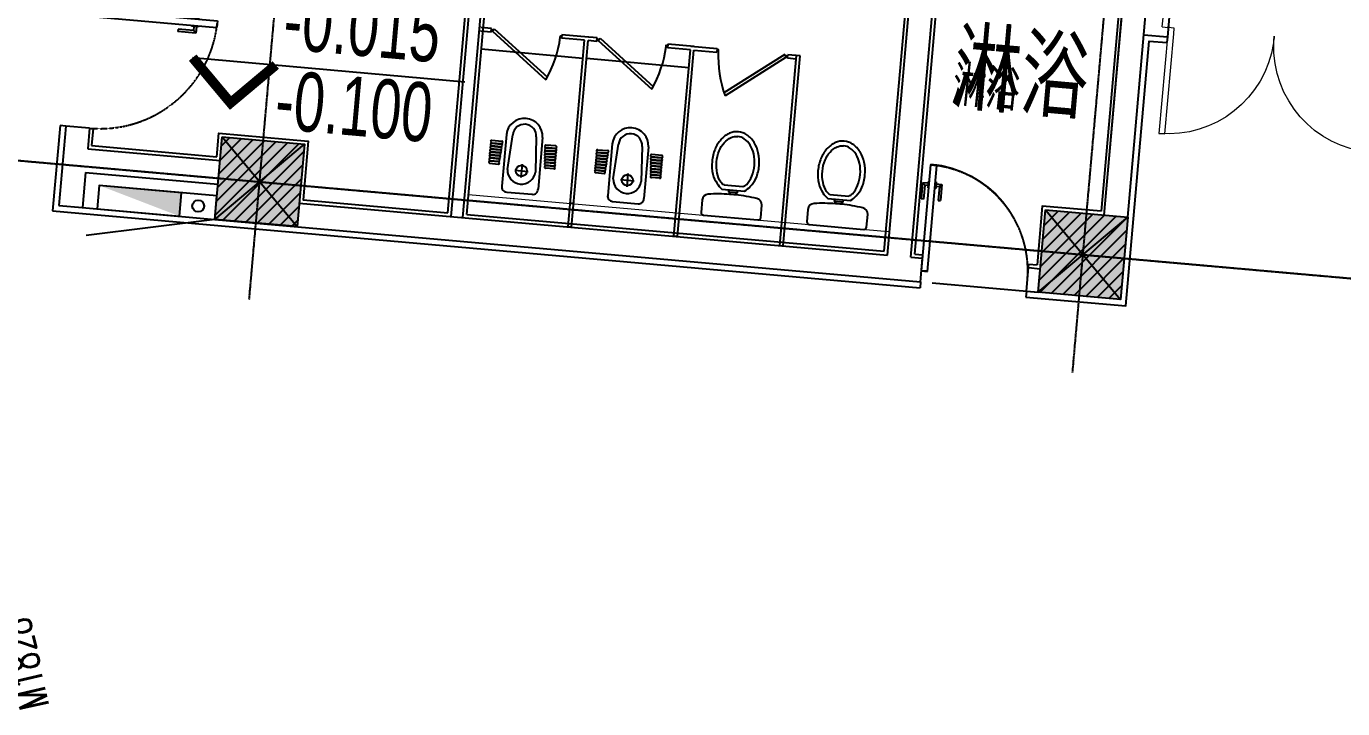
# Model space of a CAD drawing. Header units: millimetres. Extents: x -174040 to 151923, y -227569 to 142020.
# Drawn here: x -108639 to -97491, y 41413 to 47186 of the extents above; entities that cross this region are included whole.
import ezdxf
from ezdxf.enums import TextEntityAlignment as Align

# ---------------------------------------------------------------- set-up
doc = ezdxf.new("R2010")
doc.units = ezdxf.units.MM
doc.header["$LTSCALE"] = 5
for name, pattern in [('DASH', [0.35, 0.25, -0.1]), ('E-RG-1F$0$$0$DOTE', [2.42, 2, -0.2, 0.02, -0.2]), ('E-RG-2F-300xp$0$$2$CENTER', [2, 1.25, -0.25, 0.25, -0.25]), ('XRE2$0$HIDDEN', [0.375, 0.25, -0.125])]:
    doc.linetypes.add(name, pattern=pattern)
for name, color, linetype, lineweight in [('A-DOOR', 32, 'Continuous', 5), ('A-WALL', 7, 'Continuous', 5), ('E1-RI-2F$0$A-WALL', 7, 'Continuous', 5), ('E1-RI-3F$0$A-DOOR', 32, 'Continuous', 5), ('E1-RI-3F$0$A-DOOR-FRAM', 1, 'Continuous', 9), ('E1-RW-1F$0$A-FLOR-CASE', 3, 'Continuous', 5)]:
    doc.layers.add(name, color=color, linetype=linetype, lineweight=lineweight)
for name, color, linetype in [('A—墙体', 7, 'Continuous'), ('A—轴线、尺寸', 1, 'Continuous'), ('A—门窗', 135, 'Continuous'), ('E-COLS-F3$0$0S-COLS-HATCH', 8, 'Continuous'), ('E-COLS-F3$0$0S-COLS-HATCH-I', 8, 'Continuous'), ('E-COLS-F3$0$0S-COLS-LINE', 4, 'Continuous'), ('E-RG-2F-300xp$0$$0$0S-AXIS', 1, 'E-RG-2F-300xp$0$$2$CENTER'), ('E1-RI-1F$0$0P-TE-D0-A', 1, 'Continuous'), ('E1-RI-3F$0$A-SYMB-DOOR', 4, 'Continuous'), ('E1-RI-4F$0$0P-FE-FH-F', 141, 'Continuous'), ('E1-RI-4F$0$0P-TE-D0-A', 1, 'Continuous'), ('E1-RW-1F$0$E-WC-BF$0$A-FIXT', 55, 'Continuous'), ('E1-RW-1F$0$E1-RW-1F$0$E-WC-BF$0$A-FIXT', 55, 'Continuous'), ('I—平面—卫生间隔断（不到顶）', 48, 'Continuous'), ('I—平面—文字', 40, 'Continuous'), ('I—平面—文字（放大1：100）', 40, 'XRE2$0$HIDDEN'), ('I—平面—标高', 40, 'Continuous'), ('I—平面—洁具2', 44, 'Continuous'), ('I—平面—消防设施', 10, 'Continuous'), ('I—平面—装饰面层线', 192, 'Continuous'), ('I—平面—踏步', 80, 'Continuous'), ('I—平面—门', 22, 'Continuous'), ('I—平面—门编号', 22, 'Continuous'), ('轴线100', 1, 'Continuous')]:
    doc.layers.add(name, color=color, linetype=linetype)
doc.styles.add('E-RT-1F$0$XD2008', font='xd-hzs.shx', dxfattribs={"width": 0.7, "bigfont": 'xd-hztxt.shx'})
doc.styles.add('E1-RI-3F$0$ECADI-TXT', font='simplex.shx', dxfattribs={"bigfont": 'hztxt.shx'})
doc.styles.add('XD2008', font='SIMYOU.TTF', dxfattribs={"width": 0.7})
doc.styles.add('幼圆', font='SIMYOU.TTF', dxfattribs={"width": 0.7})
pattern_1 = [(45, (0, 0), (-53.0330086, 53.0330086), [])]

# ---------------------------------------------------------------- blocks, each defined once
blk = doc.blocks.new('XRE3')
at = {"layer": 'E-COLS-F3$0$0S-COLS-HATCH'}
for points in [[(11736798, -6162968), (11737495, -6163030), (11737433, -6163727), (11736736, -6163666)], [(11743770, -6163585), (11744468, -6163646), (11744406, -6164344), (11743709, -6164282)]]:
    blk.add_hatch(color=18, dxfattribs=at).paths.add_polyline_path(points)
at = {"layer": 'E-COLS-F3$0$0S-COLS-HATCH-I'}
h = blk.add_hatch(dxfattribs=at)
h.set_pattern_fill('ANSI31', color=256, scale=600, style=0)
h.set_pattern_definition(pattern_1)
h.paths.add_polyline_path([(11736798, -6162968), (11737495, -6163030), (11737433, -6163727), (11736736, -6163666)])
h = blk.add_hatch(dxfattribs=at)
h.set_pattern_fill('ANSI31', color=256, scale=600, style=0)
h.set_pattern_definition(pattern_1)
h.paths.add_polyline_path([(11743770, -6163585), (11744468, -6163646), (11744406, -6164344), (11743709, -6164282)])
at = {"layer": 'Defpoints'}
for p, q in [((11736736, -6163666), (11737495, -6163030)), ((11736798, -6162968), (11737433, -6163727)), ((11743770, -6163585), (11744406, -6164344)), ((11743709, -6164282), (11744468, -6163646))]:
    blk.add_line(p, q, dxfattribs=at)
at = {"layer": 'E-COLS-F3$0$0S-COLS-LINE', "color": 255}
for points in [[(11736798, -6162968), (11737495, -6163030), (11737433, -6163727), (11736736, -6163666)], [(11743770, -6163585), (11744468, -6163646), (11744406, -6164344), (11743709, -6164282)]]:
    blk.add_lwpolyline(points, close=True, dxfattribs=at)
blk = doc.blocks.new('E1-RI-3F$0$ECADI-TAG-DOOR')
blk = doc.blocks.new('E1-RI-3F$0$MRY_DOOR-2-SOLID_-_1_8_MET')
at = {"layer": 'E1-RI-3F$0$A-DOOR'}
for p, q in [((-849, -66), (-900, -66)), ((-900, -66), (-900, -113)), ((-849, -113), (-849, -66)), ((849, -66), (900, -66)), ((849, -116), (849, -66)), ((900, -66), (900, -116)), ((-900, -113), (-900, -966)), ((-849, -966), (-849, -113)), ((849, -966), (849, -116)), ((900, -116), (900, -966)), ((-900, -966), (-849, -966)), ((900, -966), (849, -966))]:
    blk.add_line(p, q, dxfattribs=at)
for centre, start, end in [((-900, -66), 356.8839, 0.5), ((900, -66), 179.5, 183.117), ((-900, -66), 270, 356.8839), ((900, -66), 183.117, 270)]:
    blk.add_arc(centre, 900, start, end, dxfattribs=at)
at = {"layer": 'E1-RI-3F$0$A-DOOR-FRAM'}
for p, q in [((-951, 36), (-900, 36)), ((-951, 36), (-951, -66)), ((-900, 36), (-900, -66)), ((900, -66), (900, 36)), ((900, 36), (951, 36)), ((951, -66), (951, 36)), ((-900, -66), (-951, -66)), ((951, -66), (900, -66))]:
    blk.add_line(p, q, dxfattribs=at)
blk = doc.blocks.new('E1-RW-1F$0$E1-RI-4F$0$XFX-BX')
blk.add_lwpolyline([(0, 0), (0, 200), (700, 200), (700, 0)], close=True)
blk.add_solid([(0, 0), (0, 0), (700, 0), (700, 200)])
blk = doc.blocks.new('E1-RW-1F$0$DOOR1000')
at = {"layer": 'I—平面—门'}
for p, q in [((0, 1000), (56, 1000)), ((0, 0), (0, 1000)), ((56, 0), (56, 1000)), ((-62, 826), (-40, 804)), ((-62, 826), (-62, 674)), ((-8, 826), (-62, 826)), ((-40, 804), (-40, 674)), ((-8, 804), (-40, 804)), ((-8, 845), (-8, 784)), ((1, 845), (-8, 845)), ((1, 784), (-8, 784)), ((56, 845), (65, 845)), ((56, 784), (65, 784)), ((65, 845), (65, 784)), ((65, 826), (120, 826)), ((65, 804), (98, 804)), ((120, 826), (98, 804)), ((98, 804), (98, 674)), ((120, 826), (120, 674)), ((-40, 674), (-62, 674)), ((98, 674), (120, 674)), ((0, 0), (56, 0))]:
    blk.add_line(p, q, dxfattribs=at)
at = {"layer": 'I—平面—门', "color": 8, "linetype": 'DASH', "ltscale": 0.4}
blk.add_arc((0, 0), 1000, 0, 90, dxfattribs=at)
blk = doc.blocks.new('E1-RI-1F$0$XFX-BX')
blk.add_lwpolyline([(0, 0), (0, 200), (700, 200), (700, 0)], close=True)
blk.add_solid([(0, 0), (0, 0), (700, 0), (700, 200)])
blk = doc.blocks.new('E-RT-1F$0$ECADI-TAG-HGHT（国标）')
at = {"color": 1}
blk.add_line((-2.121, 2.121), (11.768, 2.121), dxfattribs=at)
at = {"color": 1, "const_width": 0.5}
blk.add_lwpolyline([(-2.121, 2.121), (0, 0), (2.121, 2.121)], dxfattribs=at)
at = {"color": 1}
blk.add_point((-1.481, 4.6), dxfattribs=at)
at = {"style": 'E-RT-1F$0$XD2008', "width": 0.7}
blk.add_attdef('FL', text='', height=3, dxfattribs=at).set_placement((-2.689, 2.967), align=Align.RIGHT)
for tag, p in [('F.F.L.', (2.284, 2.967)), ('T.O.S.', (2.284, -1.104))]:
    blk.add_attdef(tag, p, '', height=3, dxfattribs=at)
blk = doc.blocks.new('DOOR1000')
at = {"layer": 'A-DOOR'}
for p, q in [((0, 1000), (56, 1000)), ((0, 0), (0, 1000)), ((56, 0), (56, 1000)), ((0, 0), (56, 0))]:
    blk.add_line(p, q, dxfattribs=at)
blk.add_arc((0, 0), 1000, 0, 90, dxfattribs=at)
blk = doc.blocks.new('A$C1C9D1350')
at = {"layer": '轴线100', "linetype": 'E-RG-1F$0$$0$DOTE'}
for p, q in [((-227268.7, 45395), (-225525.6, 65111.4)), ((-220295.9, 44778.6), (-218552.8, 64495)), ((-240243.7, 47546), (-182962.7, 42482))]:
    blk.add_line(p, q, dxfattribs=at)

msp = doc.modelspace()

# ---------------------------------------------------------------- linework, layer by layer
at = {"layer": 'A-WALL'}
for p, q in [((-99310.8, 45572.1), (-98650.3, 53043)), ((-101147.9, 45232.5), (-100927.7, 47722.8)), ((-101347.1, 45250.1), (-101140.1, 47591)), ((-108303, 46342), (-108362.4, 45669.6)), ((-108103.7, 46324.4), (-108303, 46342)), ((-108103.7, 46324.4), (-108119.1, 46150.1)), ((-108119.1, 46150.1), (-106998.5, 46051)), ((-108136.8, 45950.8), (-108163.2, 45652.1)), ((-108136.8, 45950.8), (-107016.1, 45851.8)), ((-108362.4, 45669.6), (-108163.2, 45652.1)), ((-106327.7, 45690.5), (-101347.1, 45250.1)), ((-107042.6, 45552.9), (-101165.5, 45033.3)), ((-101147.9, 45232.5), (-101048.2, 45223.7)), ((-101065.9, 45024.5), (-101048.2, 45223.7)), ((-100169.4, 44945.2), (-100151.7, 45144.5)), ((-100151.7, 45144.5), (-100052.1, 45135.6)), ((-101165.5, 45033.3), (-101065.9, 45024.5)), ((-100169.4, 44945.2), (-100069.7, 44936.4)), ((-100169.4, 44945.2), (-100169.4, 44945.2))]:
    msp.add_line(p, q, dxfattribs=at)
for points in [[(-106980.9, 46250.3), (-106283.6, 46188.6), (-106345.3, 45491.3), (-107042.6, 45553), (-106980.9, 46250.3)], [(-100008.1, 45633.7), (-99310.8, 45572.1), (-99372.5, 44874.8), (-100069.7, 44936.4), (-100008.1, 45633.7)]]:
    msp.add_lwpolyline(points, dxfattribs=at)
at = {"layer": 'A—墙体'}
for p, q in [((-99311.1, 45572.1), (-98650.5, 53043)), ((-99311.1, 45572.1), (-98650.5, 53043)), ((-99510.3, 45589.7), (-99263.7, 48378.9)), ((-99510.3, 45589.7), (-99263.7, 48378.9)), ((-101148.1, 45232.6), (-100927.9, 47722.8)), ((-101148.1, 45232.6), (-100927.9, 47722.8)), ((-101347.4, 45250.2), (-101140.4, 47591)), ((-101347.4, 45250.2), (-101140.4, 47591)), ((-105041.8, 45576.9), (-104892, 47270.6)), ((-105041.8, 45576.9), (-104892, 47270.6)), ((-98957.7, 47297.7), (-98975.3, 47098.4)), ((-104942.1, 45568.1), (-104792.4, 47261.8)), ((-104942.1, 45568.1), (-104792.4, 47261.8)), ((-99174.5, 47116), (-98975.3, 47098.4)), ((-108303.2, 46342.1), (-108362.7, 45669.7)), ((-108303.2, 46342.1), (-108362.7, 45669.7)), ((-108104, 46324.5), (-108303.2, 46342.1)), ((-108104, 46324.5), (-108303.2, 46342.1)), ((-108104, 46324.5), (-108119.4, 46150.2)), ((-108104, 46324.5), (-108119.4, 46150.2)), ((-108119.4, 46150.2), (-106998.8, 46051.1)), ((-108119.4, 46150.2), (-106998.8, 46051.1)), ((-108137, 45951), (-108163.5, 45652.2)), ((-108137, 45951), (-108163.5, 45652.2)), ((-108137, 45951), (-107016.4, 45851.9)), ((-108137, 45951), (-107016.4, 45851.9)), ((-108362.7, 45669.7), (-108163.5, 45652.2)), ((-108362.7, 45669.7), (-108163.5, 45652.2)), ((-106328, 45690.6), (-101347.4, 45250.2)), ((-106328, 45690.6), (-101347.4, 45250.2)), ((-107042.9, 45553), (-101066.2, 45024.5)), ((-107042.9, 45553), (-101066.2, 45024.5)), ((-101148.1, 45232.6), (-101048.5, 45223.8)), ((-101148.1, 45232.6), (-101048.5, 45223.8)), ((-101066.2, 45024.5), (-101048.5, 45223.8)), ((-101066.2, 45024.5), (-101048.5, 45223.8)), ((-100169.6, 44945.3), (-100152, 45144.5)), ((-100169.6, 44945.3), (-100152, 45144.5)), ((-100152, 45144.5), (-100052.4, 45135.7)), ((-100152, 45144.5), (-100052.4, 45135.7)), ((-100169.6, 44945.3), (-100070, 44936.5)), ((-100169.6, 44945.3), (-100070, 44936.5))]:
    msp.add_line(p, q, dxfattribs=at)
for points in [[(-106981.2, 46250.4), (-106283.9, 46188.7), (-106345.6, 45491.4), (-107042.8, 45553.1), (-106981.2, 46250.4)], [(-106981.2, 46250.4), (-106283.9, 46188.7), (-106345.6, 45491.4), (-107042.8, 45553.1), (-106981.2, 46250.4)], [(-100008.4, 45633.7), (-99311.1, 45572.1), (-99372.8, 44874.8), (-100070, 44936.4), (-100008.4, 45633.7)], [(-100008.4, 45633.7), (-99311.1, 45572.1), (-99372.8, 44874.8), (-100070, 44936.4), (-100008.4, 45633.7)]]:
    msp.add_lwpolyline(points, dxfattribs=at)
at = {"layer": 'A—轴线、尺寸', "linetype": 'E-RG-1F$0$$0$DOTE'}
for p, q in [((-106751.3, 44874.9), (-104880, 66041.9)), ((-99778.5, 44258.4), (-97907.2, 65425.5))]:
    msp.add_line(p, q, dxfattribs=at)
at = {"layer": 'E-RG-2F-300xp$0$$0$0S-AXIS', "linetype": 'E-RG-2F-300xp$0$$2$CENTER'}
msp.add_line((-116664.5, 46755.2), (-63142.7, 42023.5), dxfattribs=at)
at = {"layer": 'E1-RI-1F$0$0P-TE-D0-A'}
msp.add_lwpolyline([(-108038.8, 45641.3), (-107042.7, 45553.2), (-107025.1, 45752.4), (-108021.2, 45840.5)], close=True, dxfattribs=at)
at = {"layer": 'E1-RI-2F$0$A-WALL'}
msp.add_line((-98867.4, 52861.3), (-99510.2, 45590), dxfattribs=at)
at = {"layer": 'E1-RI-4F$0$0P-FE-FH-F'}
msp.add_line((-108165, 45652.2), (-107042.6, 45553), dxfattribs=at)
at = {"layer": 'E1-RI-4F$0$0P-TE-D0-A'}
msp.add_lwpolyline([(-108038.7, 45641), (-107042.6, 45553), (-107024.9, 45752.2), (-108021.1, 45840.3)], close=True, dxfattribs=at)
at = {"layer": 'E1-RW-1F$0$A-FLOR-CASE'}
msp.add_line((-104894.6, 45764.6), (-101338.5, 45450.2), dxfattribs=at)
msp.add_line((-104894.6, 45764.6), (-101338.5, 45450.2), dxfattribs=at)
at = {"layer": 'E1-RW-1F$0$E-WC-BF$0$A-FIXT'}
for p, q in [((-104021.4, 45486.6), (-104051.3, 45489.2)), ((-103125.1, 45407.3), (-103155, 45410)), ((-103152.7, 45409.8), (-103127.4, 45407.6)), ((-103127.4, 45407.6), (-103152.7, 45409.8))]:
    msp.add_line(p, q, dxfattribs=at)
at = {"layer": 'E1-RW-1F$0$E1-RW-1F$0$E-WC-BF$0$A-FIXT'}
for p, q in [((-104004.1, 45686.3), (-104034, 45688.9)), ((-104034, 45688.9), (-104004.1, 45686.3)), ((-104004.1, 45686.3), (-104034, 45688.9)), ((-104034, 45688.9), (-104004.1, 45686.3)), ((-104006.4, 45686.5), (-104031.7, 45688.7)), ((-104006.4, 45686.5), (-104031.7, 45688.7))]:
    msp.add_line(p, q, dxfattribs=at)
at = {"layer": 'I—平面—卫生间隔断（不到顶）', "ltscale": 3}
for p, q in [((-104701, 47168), (-104790.9, 47175.9)), ((-104703.6, 47138.1), (-104701, 47168)), ((-104692, 47145.1), (-104677, 47166.6)), ((-104677, 47166.6), (-104224.6, 46755.2)), ((-104703.6, 47138.1), (-104793.5, 47146)), ((-104692, 47145.1), (-104239.7, 46733.7)), ((-104103.3, 47115.1), (-104106, 47085.3)), ((-103911.9, 47068.1), (-104106, 47085.3)), ((-103879.4, 47095.3), (-104103.3, 47115.1)), ((-104051.5, 45489.3), (-103911.9, 47068.1)), ((-104021.4, 45486.6), (-103881.8, 47065.4)), ((-103804.5, 47088.7), (-103909.1, 47098)), ((-103807.1, 47058.8), (-103881.8, 47065.4)), ((-103807.1, 47058.8), (-103804.5, 47088.7)), ((-103795.5, 47065.8), (-103780.5, 47087.3)), ((-103795.5, 47065.8), (-103343.1, 46654.4)), ((-103780.5, 47087.3), (-103328.1, 46675.9)), ((-103206.8, 47035.9), (-103209.5, 47006)), ((-103015.4, 46988.8), (-103209.5, 47006)), ((-102982.9, 47016.1), (-103206.8, 47035.9)), ((-103155, 45410), (-103015.4, 46988.8)), ((-103125.1, 45407.3), (-102985.5, 46986.2)), ((-103012.8, 47018.7), (-102788.7, 46998.9)), ((-102985.5, 46986.2), (-102791.4, 46969)), ((-102788.7, 46998.9), (-102791.4, 46969)), ((-102214.8, 46948.9), (-102732.4, 46623.2)), ((-102258.5, 45330.7), (-102116.3, 46939.5)), ((-102228.6, 45328.1), (-102086.4, 46936.8)), ((-102203.7, 46925.1), (-102214.8, 46948.9)), ((-102193.7, 46916.2), (-102191.1, 46946.1)), ((-102086.4, 46936.8), (-102191.1, 46946.1)), ((-102203.7, 46925.1), (-102721.3, 46599.4)), ((-102258.5, 45330.7), (-102118.9, 46909.6)), ((-102228.6, 45328.1), (-102089, 46906.9)), ((-102118.9, 46909.6), (-102193.7, 46916.2))]:
    msp.add_line(p, q, dxfattribs=at)
for points in [[(-104701.9, 47157.5), (-104691, 47156.6), (-104692, 47145.1), (-104702.9, 47146.1)], [(-104105.3, 47093.2), (-104117.2, 47094.3), (-104116.2, 47105.8), (-104104.3, 47104.7)], [(-103805.4, 47078.3), (-103794.5, 47077.3), (-103795.5, 47065.8), (-103806.4, 47066.8)], [(-103208.8, 47014), (-103220.7, 47015), (-103219.7, 47026.5), (-103207.8, 47025.4)], [(-102790.7, 46977), (-102778.6, 46975.9), (-102777.6, 46987.4), (-102789.7, 46988.5)], [(-102192, 46935.6), (-102202.7, 46936.6), (-102203.7, 46925.1), (-102193, 46924.1)]]:
    msp.add_lwpolyline(points, dxfattribs=at)
for centre, start, end in [((-105102.7, 47228.2), 330.18744, 352.26278), ((-104206.2, 47148.9), 330.18744, 352.26278), ((-101784.9, 46934.8), 177.63155, 199.70688)]:
    msp.add_arc(centre, 994.7, start, end, dxfattribs=at)
at = {"layer": 'I—平面—洁具2'}
for p, q in [((-104573.5, 46272.6), (-104612.2, 45835.4)), ((-104564.5, 45974.3), (-104519.8, 46267.8)), ((-104711.6, 46163), (-104711.6, 46163)), ((-104709.4, 46187.9), (-104709.4, 46187.9)), ((-104707.2, 46212.8), (-104707.2, 46212.8)), ((-104702.5, 46152.2), (-104622.6, 46145.1)), ((-104700.7, 46172.1), (-104620.8, 46165)), ((-104700.3, 46177.1), (-104618.5, 46169.8)), ((-104698.5, 46197), (-104616.7, 46189.8)), ((-104698.1, 46202), (-104614.3, 46194.6)), ((-104696.3, 46221.9), (-104612.6, 46214.5)), ((-104611.8, 46154.2), (-104611.8, 46154.2)), ((-104607.6, 46178.9), (-104607.6, 46178.9)), ((-104603.5, 46203.6), (-104603.5, 46203.6)), ((-104320.6, 46250.2), (-104328.1, 45953.4)), ((-104266.9, 46245.5), (-104305.6, 45808.2)), ((-104249.5, 46172.4), (-104249.5, 46172.4)), ((-104249.5, 46172.4), (-104249.5, 46172.4)), ((-104156.7, 46154.1), (-104240.4, 46161.5)), ((-104156.7, 46154.1), (-104240.4, 46161.5)), ((-104157.1, 46149.1), (-104239, 46156.4)), ((-104157.1, 46149.1), (-104239, 46156.4)), ((-104154.9, 46174), (-104238.7, 46181.4)), ((-104154.9, 46174), (-104238.7, 46181.4)), ((-104145.8, 46163.2), (-104145.8, 46163.2)), ((-104145.8, 46163.2), (-104145.8, 46163.2)), ((-103677, 46193.3), (-103715.7, 45756.1)), ((-103668, 45895), (-103623.3, 46188.6)), ((-103424.1, 46170.9), (-103431.6, 45874.1)), ((-103370.4, 46166.2), (-103409, 45729)), ((-104720.4, 46063.4), (-104720.4, 46063.4)), ((-104718.2, 46088.3), (-104718.2, 46088.3)), ((-104716, 46113.2), (-104716, 46113.2)), ((-104713.8, 46138.1), (-104713.8, 46138.1)), ((-104711.7, 46047.6), (-104641.5, 46041.4)), ((-104711.3, 46052.6), (-104639.1, 46046.2)), ((-104709.5, 46072.5), (-104637.4, 46066.1)), ((-104709.1, 46077.5), (-104635, 46070.9)), ((-104707.3, 46097.4), (-104633.2, 46090.8)), ((-104706.9, 46102.4), (-104630.9, 46095.6)), ((-104705.1, 46122.3), (-104629.1, 46115.6)), ((-104704.7, 46127.3), (-104626.7, 46120.4)), ((-104702.9, 46147.2), (-104625, 46140.3)), ((-104630.2, 46055.4), (-104630.2, 46055.4)), ((-104628.3, 46055.3), (-104628.3, 46055.3)), ((-104628, 46080.3), (-104628, 46080.3)), ((-104624.2, 46080), (-104624.2, 46080)), ((-104620, 46104.7), (-104620, 46104.7)), ((-104615.9, 46129.5), (-104615.9, 46129.5)), ((-104250.9, 46047), (-104250.9, 46047)), ((-104250.9, 46047), (-104250.9, 46047)), ((-104250.6, 46072.1), (-104250.6, 46072.1)), ((-104250.6, 46072.1), (-104250.6, 46072.1)), ((-104250.3, 46097.1), (-104250.3, 46097.1)), ((-104250.3, 46097.1), (-104250.3, 46097.1)), ((-104250.1, 46122.2), (-104250.1, 46122.2)), ((-104250.1, 46122.2), (-104250.1, 46122.2)), ((-104249.8, 46147.3), (-104249.8, 46147.3)), ((-104249.8, 46147.3), (-104249.8, 46147.3)), ((-104247, 46046.6), (-104247, 46046.6)), ((-104247, 46046.6), (-104247, 46046.6)), ((-104165.5, 46054.5), (-104241.5, 46061.2)), ((-104165.5, 46054.5), (-104241.5, 46061.2)), ((-104163.3, 46079.4), (-104241.3, 46086.3)), ((-104163.3, 46079.4), (-104241.3, 46086.3)), ((-104161.1, 46104.3), (-104241, 46111.4)), ((-104161.1, 46104.3), (-104241, 46111.4)), ((-104158.9, 46129.2), (-104240.7, 46136.4)), ((-104158.9, 46129.2), (-104240.7, 46136.4)), ((-104165.9, 46049.5), (-104240, 46056.1)), ((-104165.9, 46049.5), (-104240, 46056.1)), ((-104163.7, 46074.4), (-104239.8, 46081.1)), ((-104163.7, 46074.4), (-104239.8, 46081.1)), ((-104161.5, 46099.3), (-104239.5, 46106.2)), ((-104161.5, 46099.3), (-104239.5, 46106.2)), ((-104159.3, 46124.2), (-104239.2, 46131.3)), ((-104159.3, 46124.2), (-104239.2, 46131.3)), ((-104154.6, 46063.6), (-104154.6, 46063.6)), ((-104154.6, 46063.6), (-104154.6, 46063.6)), ((-104152.4, 46088.5), (-104152.4, 46088.5)), ((-104152.4, 46088.5), (-104152.4, 46088.5)), ((-104150.2, 46113.4), (-104150.2, 46113.4)), ((-104150.2, 46113.4), (-104150.2, 46113.4)), ((-104148, 46138.3), (-104148, 46138.3)), ((-104148, 46138.3), (-104148, 46138.3)), ((-103817.3, 46058.8), (-103817.3, 46058.8)), ((-103815.1, 46083.7), (-103815.1, 46083.7)), ((-103812.9, 46108.6), (-103812.9, 46108.6)), ((-103810.7, 46133.5), (-103810.7, 46133.5)), ((-103808.6, 46043), (-103732.6, 46036.3)), ((-103808.2, 46048), (-103730.2, 46041.1)), ((-103806.4, 46067.9), (-103728.5, 46061)), ((-103806, 46072.9), (-103726.1, 46065.8)), ((-103804.2, 46092.8), (-103724.3, 46085.8)), ((-103803.8, 46097.8), (-103722, 46090.6)), ((-103802, 46117.7), (-103720.2, 46110.5)), ((-103801.6, 46122.7), (-103717.8, 46115.3)), ((-103799.8, 46142.6), (-103716.1, 46135.2)), ((-103719.4, 46050.2), (-103719.4, 46050.2)), ((-103715.3, 46074.9), (-103715.3, 46074.9)), ((-103711.1, 46099.6), (-103711.1, 46099.6)), ((-103707, 46124.4), (-103707, 46124.4)), ((-103353.6, 46042.9), (-103353.6, 46042.9)), ((-103353.6, 46042.9), (-103353.6, 46042.9)), ((-103353.3, 46068), (-103353.3, 46068)), ((-103353.3, 46068), (-103353.3, 46068)), ((-103353, 46093.1), (-103353, 46093.1)), ((-103353, 46093.1), (-103353, 46093.1)), ((-103262.4, 46049.9), (-103344.2, 46057.2)), ((-103262.4, 46049.9), (-103344.2, 46057.2)), ((-103260.2, 46074.8), (-103343.9, 46082.2)), ((-103260.2, 46074.8), (-103343.9, 46082.2)), ((-103262.8, 46045), (-103342.7, 46052)), ((-103262.8, 46045), (-103342.7, 46052)), ((-103260.6, 46069.9), (-103342.5, 46077.1)), ((-103260.6, 46069.9), (-103342.5, 46077.1)), ((-103258.4, 46094.8), (-103342.2, 46102.2)), ((-103258.4, 46094.8), (-103342.2, 46102.2)), ((-103251.5, 46059), (-103251.5, 46059)), ((-103251.5, 46059), (-103251.5, 46059)), ((-103249.3, 46083.9), (-103249.3, 46083.9)), ((-103249.3, 46083.9), (-103249.3, 46083.9)), ((-104722.6, 46038.5), (-104722.6, 46038.5)), ((-104632.4, 46030.5), (-104632.4, 46030.5)), ((-104503.2, 45968.9), (-104389.4, 45958.8)), ((-104441.3, 46020.7), (-104451.3, 45906.9)), ((-104251.4, 45996.8), (-104251.4, 45996.8)), ((-104251.4, 45996.8), (-104251.4, 45996.8)), ((-104251.1, 46021.9), (-104251.1, 46021.9)), ((-104251.1, 46021.9), (-104251.1, 46021.9)), ((-104249.2, 46021.7), (-104249.2, 46021.7)), ((-104249.2, 46021.7), (-104249.2, 46021.7)), ((-104172.1, 45979.8), (-104242.3, 45986)), ((-104172.1, 45979.8), (-104242.3, 45986)), ((-104169.9, 46004.7), (-104242.1, 46011.1)), ((-104169.9, 46004.7), (-104242.1, 46011.1)), ((-104167.7, 46029.6), (-104241.8, 46036.1)), ((-104167.7, 46029.6), (-104241.8, 46036.1)), ((-104170.3, 45999.7), (-104240.6, 46005.9)), ((-104170.3, 45999.7), (-104240.6, 46005.9)), ((-104168.1, 46024.6), (-104240.3, 46031)), ((-104168.1, 46024.6), (-104240.3, 46031)), ((-104161.2, 45988.9), (-104161.2, 45988.9)), ((-104161.2, 45988.9), (-104161.2, 45988.9)), ((-104159, 46013.8), (-104159, 46013.8)), ((-104159, 46013.8), (-104159, 46013.8)), ((-104156.8, 46038.7), (-104156.8, 46038.7)), ((-104156.8, 46038.7), (-104156.8, 46038.7)), ((-103826.1, 45959.2), (-103826.1, 45959.2)), ((-103823.9, 45984.1), (-103823.9, 45984.1)), ((-103821.7, 46009), (-103821.7, 46009)), ((-103819.5, 46033.9), (-103819.5, 46033.9)), ((-103815.2, 45968.3), (-103745, 45962.1)), ((-103814.8, 45973.3), (-103742.6, 45966.9)), ((-103813, 45993.2), (-103740.9, 45986.8)), ((-103812.6, 45998.2), (-103738.5, 45991.6)), ((-103810.8, 46018.1), (-103736.7, 46011.6)), ((-103810.4, 46023.1), (-103734.4, 46016.4)), ((-103735.9, 45951.3), (-103735.9, 45951.3)), ((-103733.7, 45976.2), (-103733.7, 45976.2)), ((-103731.8, 45976), (-103731.8, 45976)), ((-103731.5, 46001.1), (-103731.5, 46001.1)), ((-103727.7, 46000.7), (-103727.7, 46000.7)), ((-103723.5, 46025.5), (-103723.5, 46025.5)), ((-103544.8, 45941.5), (-103554.8, 45827.6)), ((-103354.6, 45942.6), (-103354.6, 45942.6)), ((-103354.6, 45942.6), (-103354.6, 45942.6)), ((-103354.4, 45967.7), (-103354.4, 45967.7)), ((-103354.4, 45967.7), (-103354.4, 45967.7)), ((-103354.1, 45992.8), (-103354.1, 45992.8)), ((-103354.1, 45992.8), (-103354.1, 45992.8)), ((-103353.8, 46017.9), (-103353.8, 46017.9)), ((-103353.8, 46017.9), (-103353.8, 46017.9)), ((-103352.7, 45942.5), (-103352.7, 45942.5)), ((-103352.7, 45942.5), (-103352.7, 45942.5)), ((-103350.5, 45967.4), (-103350.5, 45967.4)), ((-103350.5, 45967.4), (-103350.5, 45967.4)), ((-103273.4, 45925.4), (-103345.6, 45931.8)), ((-103273.4, 45925.4), (-103345.6, 45931.8)), ((-103271.2, 45950.3), (-103345.3, 45956.9)), ((-103271.2, 45950.3), (-103345.3, 45956.9)), ((-103269, 45975.2), (-103345, 45981.9)), ((-103269, 45975.2), (-103345, 45981.9)), ((-103266.8, 46000.1), (-103344.7, 46007)), ((-103266.8, 46000.1), (-103344.7, 46007)), ((-103264.6, 46025), (-103344.5, 46032.1)), ((-103264.6, 46025), (-103344.5, 46032.1)), ((-103271.6, 45945.3), (-103343.8, 45951.7)), ((-103271.6, 45945.3), (-103343.8, 45951.7)), ((-103269.4, 45970.2), (-103343.5, 45976.8)), ((-103269.4, 45970.2), (-103343.5, 45976.8)), ((-103267.2, 45995.1), (-103343.3, 46001.9)), ((-103267.2, 45995.1), (-103343.3, 46001.9)), ((-103265, 46020), (-103343, 46026.9)), ((-103265, 46020), (-103343, 46026.9)), ((-103262.5, 45934.5), (-103262.5, 45934.5)), ((-103262.5, 45934.5), (-103262.5, 45934.5)), ((-103260.3, 45959.4), (-103260.3, 45959.4)), ((-103260.3, 45959.4), (-103260.3, 45959.4)), ((-103258.1, 45984.3), (-103258.1, 45984.3)), ((-103258.1, 45984.3), (-103258.1, 45984.3)), ((-103255.9, 46009.2), (-103255.9, 46009.2)), ((-103255.9, 46009.2), (-103255.9, 46009.2)), ((-103253.7, 46034.1), (-103253.7, 46034.1)), ((-103253.7, 46034.1), (-103253.7, 46034.1)), ((-103606.7, 45889.6), (-103492.9, 45879.5)), ((-103354.9, 45917.6), (-103354.9, 45917.6)), ((-103354.9, 45917.6), (-103354.9, 45917.6)), ((-103275.6, 45900.5), (-103345.8, 45906.7)), ((-103275.6, 45900.5), (-103345.8, 45906.7)), ((-103273.8, 45920.4), (-103344.1, 45926.6)), ((-103273.8, 45920.4), (-103344.1, 45926.6)), ((-103264.7, 45909.6), (-103264.7, 45909.6)), ((-103264.7, 45909.6), (-103264.7, 45909.6)), ((-102730.4, 45844.1), (-102570.7, 45830)), ((-104571.1, 45784.1), (-104355, 45765)), ((-102915.9, 45717.2), (-102925.2, 45612.2)), ((-102748.6, 45808.5), (-102556.5, 45791.5)), ((-102691.5, 45803.4), (-102693.1, 45784.5)), ((-102693.1, 45784.5), (-102682.4, 45783.5)), ((-102682.4, 45783.5), (-102684.1, 45764.6)), ((-102628.6, 45778.8), (-102682.4, 45783.5)), ((-102630.3, 45759.8), (-102628.6, 45778.8)), ((-102628.6, 45778.8), (-102617.8, 45777.8)), ((-102617.8, 45777.8), (-102616.2, 45796.8)), ((-101852.1, 45729.2), (-101660, 45712.2)), ((-101833.9, 45764.9), (-101674.2, 45750.8)), ((-101795, 45724.2), (-101796.6, 45705.2)), ((-101721.3, 45698.6), (-101719.7, 45717.5)), ((-103674.6, 45704.8), (-103458.5, 45685.7)), ((-102419.6, 45567.5), (-102410.3, 45672.5)), ((-102019.4, 45638), (-102028.7, 45532.9)), ((-101796.6, 45705.2), (-101785.9, 45704.3)), ((-101785.9, 45704.3), (-101787.5, 45685.3)), ((-101732.1, 45699.5), (-101785.9, 45704.3)), ((-101733.8, 45680.6), (-101732.1, 45699.5)), ((-101732.1, 45699.5), (-101721.3, 45698.6)), ((-102905.6, 45588.7), (-102443, 45547.8)), ((-102009.1, 45509.5), (-101546.5, 45468.6)), ((-101523.1, 45488.2), (-101513.8, 45593.3))]:
    msp.add_line(p, q, dxfattribs=at)
for points in [[(-102608.9, 46294.3, 0.1283809), (-102683.4, 46281.8, 0.1062679), (-102756.6, 46227.9, 0.0850651), (-102806.4, 46147.6, 0.0744223), (-102831.7, 46042.7, 0.0744223), (-102825.2, 45935, 0.0939852), (-102789.4, 45857.3, 0.0738718), (-102748.6, 45808.5, 0.1309213)], [(-102556.5, 45791.5, 0.0738718), (-102507.8, 45832.4, 0.0939852), (-102458.9, 45902.6, 0.0744223), (-102433.6, 46007.5, 0.0744223), (-102440.1, 46115.2, 0.0850651), (-102475.1, 46203, 0.1062679), (-102537.7, 46268.9, 0.1283809), (-102608.9, 46294.3, 0.1309213)], [(-102730.4, 45844.1, -0.073654), (-102758.5, 45868.2, -0.0850651), (-102788.5, 45943.5, -0.0744223), (-102794.3, 46039.4, -0.0744223), (-102771.8, 46132.7, -0.0850651), (-102729.1, 46201.6, -0.1062679), (-102669.5, 46245.4, -0.1283809), (-102614.9, 46254.7, -0.1313961)], [(-102570.7, 45830, 0.073654), (-102538.7, 45848.8, 0.0850651), (-102496, 45917.6, 0.0744223), (-102473.5, 46011, 0.0744223), (-102479.3, 46106.9, 0.0850651), (-102509.3, 46182.1, 0.1062679), (-102560.3, 46235.8, 0.1283809), (-102612.4, 46254.4, 0.1313961)], [(-101712.4, 46215.1, 0.1283809), (-101786.9, 46202.5, 0.1062679), (-101860.1, 46148.7, 0.0850651), (-101909.9, 46068.3, 0.0744223), (-101935.2, 45963.4, 0.0744223), (-101928.7, 45855.7, 0.0939852), (-101892.9, 45778, 0.0738718), (-101852.1, 45729.2, 0.1309213)], [(-101833.9, 45764.9, -0.073654), (-101862, 45789, -0.0850651), (-101892, 45864.2, -0.0744223), (-101897.8, 45960.1, -0.0744223), (-101875.3, 46053.5, -0.0850651), (-101832.6, 46122.3, -0.1062679), (-101772.9, 46166.2, -0.1283809), (-101718.4, 46175.4, -0.1313961)], [(-101674.2, 45750.8, 0.073654), (-101642.2, 45769.5, 0.0850651), (-101599.5, 45838.4, 0.0744223), (-101577, 45931.7, 0.0744223), (-101582.8, 46027.6, 0.0850651), (-101612.8, 46102.9, 0.1062679), (-101663.8, 46156.5, 0.1283809), (-101715.9, 46175.2, 0.1313961)], [(-101660, 45712.2, 0.0738718), (-101611.3, 45753.1, 0.0939852), (-101562.4, 45823.3, 0.0744223), (-101537.1, 45928.2, 0.0744223), (-101543.6, 46035.9, 0.0850651), (-101578.6, 46123.8, 0.1062679), (-101641.2, 46189.6, 0.1283809), (-101712.4, 46215.1, 0.1309213)]]:
    msp.add_lwpolyline(points, format="xyb", dxfattribs=at)
for points in [[(-104713.5, 46027.7), (-104643.3, 46021.4)], [(-103817, 45948.4), (-103746.8, 45942.2)]]:
    msp.add_lwpolyline(points, dxfattribs=at)
for centre in [(-104446.3, 45963.8), (-103549.8, 45884.6)]:
    msp.add_circle(centre, 47.1, dxfattribs=at)
for centre, radius, start, end in [((-104420.7, 46253.7), 154, 356.92614, 172.96847), ((-104420.3, 46257.7), 100, 355.72228, 174.17233), ((-103524.2, 46174.5), 154, 356.92614, 172.96847), ((-103523.8, 46178.4), 100, 355.72228, 174.17233), ((-104701.6, 46162.1), 10, 84.94731, 174.94731), ((-104701.6, 46162.1), 10, 174.94731, 264.94731), ((-104699.4, 46187), 10, 84.94731, 174.94731), ((-104699.4, 46187), 10, 174.94731, 264.94731), ((-104697.2, 46211.9), 10, 84.94731, 174.94731), ((-104697.2, 46211.9), 10, 174.94731, 264.94731), ((-104621.7, 46155.1), 10, 264.94731, 354.94731), ((-104621.7, 46155.1), 10, 354.94731, 84.94731), ((-104617.6, 46179.8), 10, 264.94731, 354.94731), ((-104617.6, 46179.8), 10, 354.94731, 84.94731), ((-104613.4, 46204.5), 10, 264.94731, 354.94731), ((-104613.4, 46204.5), 10, 354.94731, 84.94731), ((-104239.8, 46146.4), 10, 84.94731, 174.94731), ((-104239.8, 46146.4), 10, 84.94731, 174.94731), ((-104239.6, 46171.5), 10, 174.94731, 264.94731), ((-104239.6, 46171.5), 10, 174.94731, 264.94731), ((-104239.6, 46171.5), 10, 84.94731, 174.94731), ((-104239.6, 46171.5), 10, 84.94731, 174.94731), ((-104155.8, 46164.1), 10, 264.94731, 354.94731), ((-104155.8, 46164.1), 10, 264.94731, 354.94731), ((-104155.8, 46164.1), 10, 354.94731, 84.94731), ((-104155.8, 46164.1), 10, 354.94731, 84.94731), ((-104712.6, 46037.6), 10, 84.94731, 174.94731), ((-104710.4, 46062.5), 10, 84.94731, 174.94731), ((-104710.4, 46062.5), 10, 174.94731, 264.94731), ((-104708.2, 46087.4), 10, 84.94731, 174.94731), ((-104708.2, 46087.4), 10, 174.94731, 264.94731), ((-104706, 46112.3), 10, 84.94731, 174.94731), ((-104706, 46112.3), 10, 174.94731, 264.94731), ((-104703.8, 46137.2), 10, 84.94731, 174.94731), ((-104703.8, 46137.2), 10, 174.94731, 264.94731), ((-104642.4, 46031.4), 10, 354.94731, 84.94731), ((-104638.3, 46056.1), 10, 264.94731, 354.94731), ((-104638.3, 46056.1), 10, 354.94731, 84.94731), ((-104634.1, 46080.9), 10, 264.94731, 354.94731), ((-104634.1, 46080.9), 10, 354.94731, 84.94731), ((-104630, 46105.6), 10, 264.94731, 354.94731), ((-104630, 46105.6), 10, 354.94731, 84.94731), ((-104625.9, 46130.3), 10, 264.94731, 354.94731), ((-104625.9, 46130.3), 10, 354.94731, 84.94731), ((-104240.9, 46046.1), 10, 84.94731, 174.94731), ((-104240.9, 46046.1), 10, 84.94731, 174.94731), ((-104240.9, 46046.1), 10, 174.94731, 264.94731), ((-104240.9, 46046.1), 10, 174.94731, 264.94731), ((-104240.6, 46071.2), 10, 84.94731, 174.94731), ((-104240.6, 46071.2), 10, 84.94731, 174.94731), ((-104240.6, 46071.2), 10, 174.94731, 264.94731), ((-104240.6, 46071.2), 10, 174.94731, 264.94731), ((-104240.4, 46096.3), 10, 174.94731, 264.94731), ((-104240.4, 46096.3), 10, 174.94731, 264.94731), ((-104240.4, 46096.3), 10, 84.94731, 174.94731), ((-104240.4, 46096.3), 10, 84.94731, 174.94731), ((-104240.1, 46121.3), 10, 84.94731, 174.94731), ((-104240.1, 46121.3), 10, 84.94731, 174.94731), ((-104240.1, 46121.3), 10, 174.94731, 264.94731), ((-104240.1, 46121.3), 10, 174.94731, 264.94731), ((-104239.8, 46146.4), 10, 174.94731, 264.94731), ((-104239.8, 46146.4), 10, 174.94731, 264.94731), ((-104166.8, 46039.6), 10, 354.94731, 84.94731), ((-104166.8, 46039.6), 10, 354.94731, 84.94731), ((-104164.6, 46064.5), 10, 264.94731, 354.94731), ((-104164.6, 46064.5), 10, 264.94731, 354.94731), ((-104164.6, 46064.5), 10, 354.94731, 84.94731), ((-104164.6, 46064.5), 10, 354.94731, 84.94731), ((-104162.4, 46089.4), 10, 264.94731, 354.94731), ((-104162.4, 46089.4), 10, 264.94731, 354.94731), ((-104162.4, 46089.4), 10, 354.94731, 84.94731), ((-104162.4, 46089.4), 10, 354.94731, 84.94731), ((-104160.2, 46114.3), 10, 264.94731, 354.94731), ((-104160.2, 46114.3), 10, 264.94731, 354.94731), ((-104160.2, 46114.3), 10, 354.94731, 84.94731), ((-104160.2, 46114.3), 10, 354.94731, 84.94731), ((-104158, 46139.2), 10, 264.94731, 354.94731), ((-104158, 46139.2), 10, 264.94731, 354.94731), ((-104158, 46139.2), 10, 354.94731, 84.94731), ((-104158, 46139.2), 10, 354.94731, 84.94731), ((-103809.5, 46033.1), 10, 84.94731, 174.94731), ((-103807.3, 46058), 10, 84.94731, 174.94731), ((-103807.3, 46058), 10, 174.94731, 264.94731), ((-103805.1, 46082.9), 10, 84.94731, 174.94731), ((-103805.1, 46082.9), 10, 174.94731, 264.94731), ((-103802.9, 46107.8), 10, 84.94731, 174.94731), ((-103802.9, 46107.8), 10, 174.94731, 264.94731), ((-103800.7, 46132.7), 10, 84.94731, 174.94731), ((-103800.7, 46132.7), 10, 174.94731, 264.94731), ((-103729.4, 46051.1), 10, 264.94731, 354.94731), ((-103729.4, 46051.1), 10, 354.94731, 84.94731), ((-103725.2, 46075.8), 10, 264.94731, 354.94731), ((-103725.2, 46075.8), 10, 354.94731, 84.94731), ((-103721.1, 46100.5), 10, 264.94731, 354.94731), ((-103721.1, 46100.5), 10, 354.94731, 84.94731), ((-103716.9, 46125.3), 10, 264.94731, 354.94731), ((-103716.9, 46125.3), 10, 354.94731, 84.94731), ((-103343.6, 46042.1), 10, 84.94731, 174.94731), ((-103343.6, 46042.1), 10, 84.94731, 174.94731), ((-103343.6, 46042.1), 10, 174.94731, 264.94731), ((-103343.6, 46042.1), 10, 174.94731, 264.94731), ((-103343.3, 46067.1), 10, 84.94731, 174.94731), ((-103343.3, 46067.1), 10, 84.94731, 174.94731), ((-103343.3, 46067.1), 10, 174.94731, 264.94731), ((-103343.3, 46067.1), 10, 174.94731, 264.94731), ((-103343.1, 46092.2), 10, 174.94731, 264.94731), ((-103343.1, 46092.2), 10, 174.94731, 264.94731), ((-103343.1, 46092.2), 10, 84.94731, 174.94731), ((-103343.1, 46092.2), 10, 84.94731, 174.94731), ((-103263.7, 46035), 10, 354.94731, 84.94731), ((-103263.7, 46035), 10, 354.94731, 84.94731), ((-103261.5, 46059.9), 10, 264.94731, 354.94731), ((-103261.5, 46059.9), 10, 264.94731, 354.94731), ((-103261.5, 46059.9), 10, 354.94731, 84.94731), ((-103261.5, 46059.9), 10, 354.94731, 84.94731), ((-103259.3, 46084.8), 10, 264.94731, 354.94731), ((-103259.3, 46084.8), 10, 264.94731, 354.94731), ((-103259.3, 46084.8), 10, 354.94731, 84.94731), ((-103259.3, 46084.8), 10, 354.94731, 84.94731), ((-104712.6, 46037.6), 10, 174.94731, 264.94731), ((-104642.4, 46031.4), 10, 264.94731, 354.94731), ((-104445.7, 45970.1), 118.8, 177.99604, 351.89857), ((-104241.4, 45996), 10, 84.94731, 174.94731), ((-104241.4, 45996), 10, 84.94731, 174.94731), ((-104241.4, 45996), 10, 174.94731, 264.94731), ((-104241.4, 45996), 10, 174.94731, 264.94731), ((-104241.2, 46021), 10, 174.94731, 264.94731), ((-104241.2, 46021), 10, 174.94731, 264.94731), ((-104241.2, 46021), 10, 84.94731, 174.94731), ((-104241.2, 46021), 10, 84.94731, 174.94731), ((-104171.2, 45989.7), 10, 264.94731, 354.94731), ((-104171.2, 45989.7), 10, 264.94731, 354.94731), ((-104171.2, 45989.7), 10, 354.94731, 84.94731), ((-104171.2, 45989.7), 10, 354.94731, 84.94731), ((-104169, 46014.6), 10, 264.94731, 354.94731), ((-104169, 46014.6), 10, 264.94731, 354.94731), ((-104169, 46014.6), 10, 354.94731, 84.94731), ((-104169, 46014.6), 10, 354.94731, 84.94731), ((-104166.8, 46039.6), 10, 264.94731, 354.94731), ((-104166.8, 46039.6), 10, 264.94731, 354.94731), ((-103816.1, 45958.3), 10, 84.94731, 174.94731), ((-103816.1, 45958.3), 10, 174.94731, 264.94731), ((-103813.9, 45983.2), 10, 84.94731, 174.94731), ((-103813.9, 45983.2), 10, 174.94731, 264.94731), ((-103811.7, 46008.2), 10, 84.94731, 174.94731), ((-103811.7, 46008.2), 10, 174.94731, 264.94731), ((-103809.5, 46033.1), 10, 174.94731, 264.94731), ((-103745.9, 45952.1), 10, 264.94731, 354.94731), ((-103745.9, 45952.1), 10, 354.94731, 84.94731), ((-103741.8, 45976.9), 10, 264.94731, 354.94731), ((-103741.8, 45976.9), 10, 354.94731, 84.94731), ((-103737.6, 46001.6), 10, 264.94731, 354.94731), ((-103737.6, 46001.6), 10, 354.94731, 84.94731), ((-103733.5, 46026.3), 10, 264.94731, 354.94731), ((-103733.5, 46026.3), 10, 354.94731, 84.94731), ((-103344.7, 45941.8), 10, 174.94731, 264.94731), ((-103344.7, 45941.8), 10, 174.94731, 264.94731), ((-103344.7, 45941.8), 10, 84.94731, 174.94731), ((-103344.7, 45941.8), 10, 84.94731, 174.94731), ((-103344.4, 45966.8), 10, 84.94731, 174.94731), ((-103344.4, 45966.8), 10, 84.94731, 174.94731), ((-103344.4, 45966.8), 10, 174.94731, 264.94731), ((-103344.4, 45966.8), 10, 174.94731, 264.94731), ((-103344.1, 45991.9), 10, 84.94731, 174.94731), ((-103344.1, 45991.9), 10, 84.94731, 174.94731), ((-103344.1, 45991.9), 10, 174.94731, 264.94731), ((-103344.1, 45991.9), 10, 174.94731, 264.94731), ((-103343.9, 46017), 10, 174.94731, 264.94731), ((-103343.9, 46017), 10, 174.94731, 264.94731), ((-103343.9, 46017), 10, 84.94731, 174.94731), ((-103343.9, 46017), 10, 84.94731, 174.94731), ((-103272.5, 45935.4), 10, 264.94731, 354.94731), ((-103272.5, 45935.4), 10, 264.94731, 354.94731), ((-103272.5, 45935.4), 10, 354.94731, 84.94731), ((-103272.5, 45935.4), 10, 354.94731, 84.94731), ((-103270.3, 45960.3), 10, 264.94731, 354.94731), ((-103270.3, 45960.3), 10, 264.94731, 354.94731), ((-103270.3, 45960.3), 10, 354.94731, 84.94731), ((-103270.3, 45960.3), 10, 354.94731, 84.94731), ((-103268.1, 45985.2), 10, 264.94731, 354.94731), ((-103268.1, 45985.2), 10, 264.94731, 354.94731), ((-103268.1, 45985.2), 10, 354.94731, 84.94731), ((-103268.1, 45985.2), 10, 354.94731, 84.94731), ((-103265.9, 46010.1), 10, 264.94731, 354.94731), ((-103265.9, 46010.1), 10, 264.94731, 354.94731), ((-103265.9, 46010.1), 10, 354.94731, 84.94731), ((-103265.9, 46010.1), 10, 354.94731, 84.94731), ((-103263.7, 46035), 10, 264.94731, 354.94731), ((-103263.7, 46035), 10, 264.94731, 354.94731), ((-104569.1, 45827.8), 43.8, 170.09242, 267.35999), ((-103549.2, 45890.9), 118.8, 177.99604, 351.89857), ((-103344.9, 45916.7), 10, 84.94731, 174.94731), ((-103344.9, 45916.7), 10, 84.94731, 174.94731), ((-103344.9, 45916.7), 10, 174.94731, 264.94731), ((-103344.9, 45916.7), 10, 174.94731, 264.94731), ((-103274.7, 45910.5), 10, 264.94731, 354.94731), ((-103274.7, 45910.5), 10, 264.94731, 354.94731), ((-103274.7, 45910.5), 10, 354.94731, 84.94731), ((-103274.7, 45910.5), 10, 354.94731, 84.94731), ((-104349.3, 45808.4), 43.8, 262.53462, 359.8022), ((-103672.6, 45748.6), 43.8, 170.09242, 267.35999), ((-103452.8, 45729.1), 43.8, 262.53462, 359.8022), ((-102862.1, 45712.5), 54, 92.87915, 174.94729), ((-102789.4, 44266.4), 1501.9, 85.97738, 92.87915), ((-102789.4, 44266.4), 1501.9, 83.9172, 85.97738), ((-102789.4, 44266.4), 1501.9, 77.01543, 83.9172), ((-102464.1, 45677.3), 54, 354.94729, 77.01543), ((-102903.7, 45610.3), 21.6, 174.94729, 264.94729), ((-101965.6, 45633.2), 54, 92.87915, 174.94729), ((-101892.9, 44187.2), 1501.9, 85.97738, 92.87915), ((-101892.9, 44187.2), 1501.9, 83.9172, 85.97738), ((-101892.9, 44187.2), 1501.9, 77.01543, 83.9172), ((-101567.6, 45598), 54, 354.94729, 77.01543), ((-102441.1, 45569.4), 21.6, 264.94729, 354.94729), ((-102007.2, 45531), 21.6, 174.94729, 264.94729), ((-101544.6, 45490.1), 21.6, 264.94729, 354.94729)]:
    msp.add_arc(centre, radius, start, end, dxfattribs=at)
at = {"layer": 'I—平面—消防设施'}
for p, q in [((-108165.2, 45652.3), (-107042.8, 45553.1)), ((-108165.2, 45652.3), (-107042.8, 45553.1)), ((-107041.9, 45553), (-108133.5, 45417)), ((-107041.9, 45553), (-108133.5, 45417))]:
    msp.add_line(p, q, dxfattribs=at)
msp.add_lwpolyline([(-108039, 45641.2), (-107042.8, 45553.1), (-107025.2, 45752.3), (-108021.3, 45840.4)], close=True, dxfattribs=at)
msp.add_lwpolyline([(-108039, 45641.2), (-107042.8, 45553.1), (-107025.2, 45752.3), (-108021.3, 45840.4)], close=True, dxfattribs=at)
for centre in [(-107183.4, 45665.9), (-107183.4, 45665.9), (-107183.3, 45666)]:
    msp.add_circle(centre, 50, dxfattribs=at)
at = {"layer": 'I—平面—装饰面层线'}
for p, q in [((-99296.2, 48351.7), (-99537.5, 45622.4)), ((-101115.6, 45259.8), (-100895.4, 47750.1)), ((-101374.6, 45282.7), (-101170.3, 47593.7)), ((-105069, 45609.4), (-104919.2, 47303.2)), ((-104909.6, 45595.3), (-104759.8, 47289.1)), ((-98975.4, 47098.5), (-98979.9, 47048.6)), ((-108353.1, 46346.5), (-108416.9, 45624.3)), ((-108303.2, 46342.1), (-108353.1, 46346.5)), ((-108104, 46324.5), (-108074.1, 46321.9)), ((-108074.1, 46321.9), (-108086.9, 46177.4)), ((-108086.9, 46177.4), (-107026.1, 46083.6)), ((-106996.2, 46081), (-106996.2, 46081)), ((-108416.9, 45624.3), (-101070.6, 44974.7)), ((-104909.6, 45595.3), (-101374.6, 45282.7)), ((-101115.6, 45259.8), (-101045.9, 45253.6)), ((-101048.6, 45223.8), (-101046, 45253.6)), ((-100152, 45144.5), (-100149.4, 45174.4)), ((-100149.4, 45174.4), (-100079.6, 45168.2)), ((-101066.2, 45024.5), (-101070.6, 44974.7)), ((-100169.5, 44946.6), (-100174.1, 44895.5))]:
    msp.add_line(p, q, dxfattribs=at)
for points in [[(-100174, 44895.5), (-99327.4, 44820.7), (-99129.1, 47061.8), (-98979.9, 47048.6)], [(-107026.1, 46083.6), (-107008.3, 46282.9), (-106251.4, 46215.9), (-106295.3, 45717.8), (-105069, 45609.4)], [(-99537.5, 45622.4), (-100035.3, 45666.2), (-100079.6, 45168.2)]]:
    msp.add_lwpolyline(points, dxfattribs=at)
at = {"layer": 'I—平面—踏步'}
for p, q in [((-104785.9, 46994.8), (-103925, 46918.4)), ((-103895.1, 46916), (-103028.7, 46839.1))]:
    msp.add_line(p, q, dxfattribs=at)
at = {"layer": 'I—平面—门'}
msp.add_line((-100966.5, 45015.8), (-100069.8, 44937.9), dxfattribs=at)

# ---------------------------------------------------------------- block references
at = {"layer": 'A-DOOR', "xscale": 0.9000000000003515, "yscale": 0.9000000000003515, "zscale": 0.9000000000003515, "rotation": 354.9472878352842}
msp.add_blockref('DOOR1000', (-101057, 45124.1), dxfattribs=at)
at = {"layer": 'A—门窗'}
msp.add_blockref('XRE3', (-11843778.7, 6209218.7), dxfattribs=at)
at = {"layer": 'I—平面—标高'}
ref = msp.add_blockref('E-RT-1F$0$ECADI-TAG-HGHT（国标）', (-106909.6, 46538.4), dxfattribs=dict(at, xscale=166.6666666664841, yscale=166.6666666664841, zscale=166.6666666664841, rotation=354.9467070263355))
ref.add_attrib('F.F.L.', '-0.015', (-106476, 46996.6), dxfattribs={"layer": '0', "height": 500, "rotation": 354.94671, "style": '幼圆', "width": 0.7})
ref.add_attrib('T.O.S.', '-0.100', (-106546.7, 46321.6), dxfattribs={"layer": '0', "height": 500, "rotation": 354.94671, "style": '幼圆', "width": 0.7})
at = {"layer": 'I—平面—消防设施', "xscale": -1}
for name, p, rotation in [('E1-RW-1F$0$E1-RI-4F$0$XFX-BX', (-108021.4, 45840.3), 174.9544457583416), ('E1-RW-1F$0$E1-RI-4F$0$XFX-BX', (-108021.4, 45840.3), 174.9544457583416), ('E1-RI-1F$0$XFX-BX', (-108021.2, 45840.4), 174.9499815053078)]:
    msp.add_blockref(name, p, dxfattribs=dict(at, rotation=rotation))
at = {"layer": 'I—平面—门', "rotation": 264.9482769186633}
msp.add_blockref('E1-RW-1F$0$DOOR1000', (-108015.9, 47320.6), dxfattribs=at)
at = {"layer": 'I—平面—门', "xscale": -1, "rotation": 354.8865318364303}
msp.add_blockref('E1-RI-3F$0$MRY_DOOR-2-SOLID_-_1_8_MET', (-98066.1, 47162.2), dxfattribs=at)
at = {"layer": 'I—平面—门', "xscale": 0.9000000000003515, "yscale": 0.9000000000003515, "zscale": 0.9000000000003515, "rotation": 354.9715153118896}
msp.add_blockref('E1-RW-1F$0$DOOR1000', (-101057.9, 45117.4, 0), dxfattribs=at)
msp.add_blockref('E1-RW-1F$0$DOOR1000', (-101057.9, 45117.4, 0), dxfattribs=at)
at = {"layer": 'I—平面—门编号'}
ref = msp.add_blockref('E1-RI-3F$0$ECADI-TAG-DOOR', (-107958.9, 42585.1), dxfattribs=dict(at, xscale=100.0000000022703, yscale=100.0000000022703, zscale=100.0000000022703, rotation=102.7912427870106))
ref.add_attrib('门窗主编号1', 'M1828', dxfattribs={"layer": 'E1-RI-3F$0$A-SYMB-DOOR', "height": 250, "rotation": 102.79124, "style": 'E1-RI-3F$0$ECADI-TXT', "width": 0.7}).set_placement((-108618.4, 42199.5), align=Align.RIGHT)
at = {"layer": '轴线100'}
msp.add_blockref('A$C1C9D1350', (120517.4, -520.6), dxfattribs=at)

# ---------------------------------------------------------------- texts
at = {"layer": 'I—平面—文字', "linetype": 'ByBlock', "style": 'XD2008', "width": 0.7}
msp.add_text('淋浴', height=600, rotation=354.94783, dxfattribs=at).set_placement((-100810.1, 46558.5, 0))
at = {"layer": 'I—平面—文字（放大1：100）', "linetype": 'ByBlock', "style": 'XD2008', "width": 0.7}
msp.add_text('淋浴', height=300, rotation=353.94417, dxfattribs=at).set_placement((-100810.1, 46558.5, 0))

doc.saveas('drawing.dxf')
